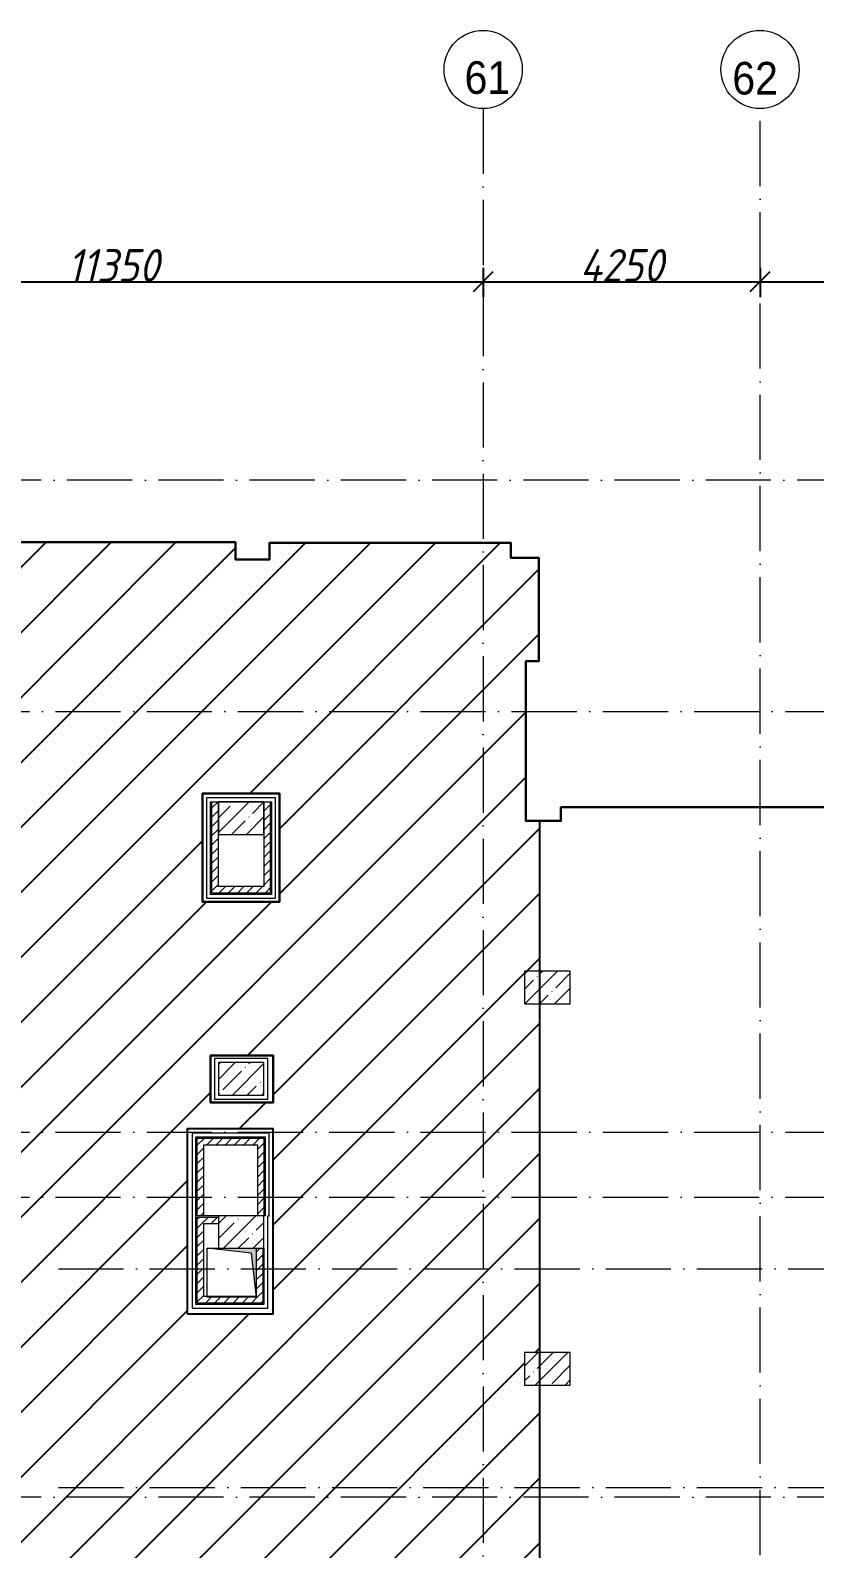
# Model space of a CAD drawing. Header units: millimetres. Extents: x -81576 to 1046824, y -248937 to 691537.
# Drawn here: x 799384 to 811420, y 444276 to 467566 of the extents above; entities that cross this region are included whole.
import ezdxf

# ---------------------------------------------------------------- set-up
doc = ezdxf.new("R2010")
doc.units = ezdxf.units.MM
doc.linetypes.add('50_200_ШТРИХ_1Т_ш5_п1_п1_', pattern=[1400, 1000, -200, 0, -200])
doc.layers.add('5.1) СКБ потолок', color=160, linetype='Continuous')
doc.layers.add('5.2) Окраска потолок', color=7, linetype='Continuous')
for name, color, linetype, lineweight in [('A-ANNO-DIMS', 7, 'Continuous', 9), ('A-WALL', 7, 'Continuous', 5), ('A-WALL-FNSH-1', 7, 'Continuous', 5), ('I-WALL', 7, 'Continuous', 5), ('S-COLS', 7, 'Continuous', 9), ('S-COLS-1', 7, 'Continuous', 5)]:
    doc.layers.add(name, color=color, linetype=linetype, lineweight=lineweight)
for name, color, linetype, lineweight, true_color in [('A-DETL-7', 7, 'Continuous', 20, 0x01a6fe), ('I-WALL-15', 7, 'Continuous', 5, 0x787878), ('M-EQPM-1', 7, 'Continuous', 9, 0xaaaaaa), ('M-EQPM-2', 7, 'Continuous', 9, 0xe2e2e2), ('Оси-1', 7, 'Continuous', 20, 0xaaaaaa), ('Оси-2', 7, 'Continuous', 9, 0xaaaaaa), ('Оси-3', 7, '50_200_ШТРИХ_1Т_ш5_п1_п1_', 9, 0xaaaaaa)]:
    doc.layers.add(name, color=color, linetype=linetype, lineweight=lineweight, true_color=true_color)
doc.styles.add('Arial', font='arial.ttf', dxfattribs={"width": 0.9, "height": 500})
doc.styles.add('ISOCPEUR_I_1', font='isocpeui.ttf', dxfattribs={"width": 0.9, "height": 500})
doc.dimstyles.new('ISO-2_5_0_9К_БОЛЬШОЙ', dxfattribs={"dimscale": 304.8, "dimtxt": 497.990588, "dimasz": 0.984252, "dimexe": 0.787402, "dimexo": 0, "dimgap": 0, "dimtad": 1, "dimdec": 0, "dimzin": 0, "dimdsep": 46, "dimtxsty": 'ISOCPEUR_I_1', "dimblk1": 'OBLIQUE', "dimblk2": 'OBLIQUE', "dimsah": 1, "dimcen": 0.09, "dimdle": 0.787402, "dimazin": 0, "dimtfac": 1, "dimtdec": 4, "dimtix": 1, "dimtmove": 0, "dimatfit": 3, "dimfxl": 1, "dimtvp": 1, "dimtolj": 1, "dimtzin": 0, "dimarcsym": 2})
pattern_1 = [(0, (713719.21, 373552.26), (406.4, 101.6), [6.706, -298.094, 6.706, -298.094, -1625.6]), (0, (713719.21, 373552.26), (406.4, 101.6), [-609.6, 6.706, -602.894, 6.706, -298.094, -711.2]), (0, (713719.21, 373552.26), (406.4, 101.6), [-1524, 6.706, -196.494, 6.706, -501.294]), (120, (713871.61, 373603.06), (-291.18818, 301.15272), [6.706, -298.094, 6.706, -298.094, -1625.6]), (120, (713871.61, 373603.06), (-291.18818, 301.15272), [-609.6, 6.706, -602.894, 6.706, -298.094, -711.2]), (120, (713871.61, 373603.06), (-291.18818, 301.15272), [-1524, 6.706, -196.494, 6.706, -501.294]), (240, (713922.41, 373806.26), (-115.21182, -402.75272), [6.706, -298.094, 6.706, -298.094, -1625.6]), (240, (713922.41, 373806.26), (-115.21182, -402.75272), [-609.6, 6.706, -602.894, 6.706, -298.094, -711.2]), (240, (713922.41, 373806.26), (-115.21182, -402.75272), [-1524, 6.706, -196.494, 6.706, -501.294])]
pattern_2 = [(45, (713719.21, 373552.26), (-70.71068, 70.71068), [])]

# ---------------------------------------------------------------- blocks, each defined once
blk = doc.blocks.new('BSC_Колонна _Прямоугольная - 500х700-V306-АИ_План этажа_Стены_2')
at = {"layer": 'S-COLS-1'}
h = blk.add_hatch(dxfattribs=at)
h.set_pattern_fill('FP_175', color=256, style=0, pattern_type=2)
h.set_pattern_definition([(315, (-73481.04, 93600), (228.0985, 228.0985), []), (315, (-73481.04, 93371.9), (228.0985, 228.0985), [403.225, -80.645, 6.706, -73.939])])
h.paths.add_polyline_path([(-250, 350), (-250, -350), (250, -350), (250, 350)])
for p, q in [((250, 350), (-250, 350)), ((-250, 350), (-250, -350)), ((250, -350), (250, 350)), ((-250, -350), (250, -350))]:
    blk.add_line(p, q, dxfattribs=at)
blk = doc.blocks.new('BSC_Колонна _Прямоугольная - 500х700-V309-АИ_План этажа_Стены_2')
at = {"layer": 'S-COLS-1'}
h = blk.add_hatch(dxfattribs=at)
h.set_pattern_fill('FP_178', color=256, style=0, pattern_type=2)
h.set_pattern_definition([(315, (-79331.04, 93600), (228.0985, 228.0985), []), (315, (-79331.04, 93371.9), (228.0985, 228.0985), [403.225, -80.645, 6.706, -73.939])])
h.paths.add_polyline_path([(-250, 350), (-250, -350), (250, -350), (250, 350)])
for p, q in [((250, 350), (-250, 350)), ((-250, 350), (-250, -350)), ((250, -350), (250, 350)), ((-250, -350), (250, -350))]:
    blk.add_line(p, q, dxfattribs=at)
blk = doc.blocks.new('BSC_Колонна _Прямоугольная - 500х700-V362-АИ_План этажа_Стены_2')
at = {"layer": 'S-COLS-1'}
h = blk.add_hatch(dxfattribs=at)
h.set_pattern_fill('FP_221', color=256, style=0, pattern_type=2)
h.set_pattern_definition([(315, (-75580.7, 88900), (228.0985, 228.0985), []), (315, (-75580.7, 88671.9), (228.0985, 228.0985), [403.225, -80.645, 6.706, -73.939])])
h.paths.add_polyline_path([(-250, 350), (-250, -350), (250, -350), (250, 350)])
for p, q in [((250, 350), (-250, 350)), ((250, -350), (250, 350)), ((-250, -230), (-250, -350)), ((-250, -350), (250, -350))]:
    blk.add_line(p, q, dxfattribs=at)
blk = doc.blocks.new('BSC_Колонна _Прямоугольная - 500х700-V363-АИ_План этажа_Стены_2')
at = {"layer": 'S-COLS-1'}
h = blk.add_hatch(dxfattribs=at)
h.set_pattern_fill('FP_222', color=256, style=0, pattern_type=2)
h.set_pattern_definition([(315, (-77930.7, 88900), (228.0985, 228.0985), []), (315, (-77930.7, 88671.9), (228.0985, 228.0985), [403.225, -80.645, 6.706, -73.939])])
h.paths.add_polyline_path([(-250, 350), (-250, -350), (250, -350), (250, 350)])
for p, q in [((250, 350), (-250, 350)), ((-250, 350), (-250, -350)), ((250, -350), (250, 350)), ((-250, -350), (250, -350))]:
    blk.add_line(p, q, dxfattribs=at)
blk = doc.blocks.new('Канал вертикальный прямоугольный - Шахта - значок проема-24087406-АИ_План этажа_Стены_2')
at = {"layer": 'M-EQPM-2'}
blk.add_hatch(color=256, dxfattribs=at).paths.add_polyline_path([(375, 375), (-375, 375), (-375, -375), (-300, 300)])
at = {"layer": 'M-EQPM-1'}
for p, q in [((-375, -375), (-375, 375)), ((-375, 375), (375, 375)), ((-300, 300), (-375, -375)), ((-300, 300), (375, 375)), ((375, 375), (375, -375)), ((375, -375), (-375, -375))]:
    blk.add_line(p, q, dxfattribs=at)
blk = doc.blocks.new('Ось сетки - Круг_Ø6_00__ISO-2_5_0_9K_-17386508-АИ_План этажа_Стены_3')
at = {"layer": 'Оси-1'}
blk.add_circle((0, 0), 3, dxfattribs=at)
blk = doc.blocks.new('_Oblique')
at = {"color": 0, "linetype": 'ByBlock', "lineweight": -2}
blk.add_line((-0.5, -0.5), (0.5, 0.5), dxfattribs=at)
blk = doc.blocks.new('*D2523')
at = {"layer": 'A-ANNO-DIMS', "color": 0, "lineweight": -2, "transparency": 16777216}
for p, q in [((794742, 463711), (806572, 463711)), ((794982, 463923), (794982, 463471)), ((806332, 463923), (806332, 463471))]:
    blk.add_line(p, q, dxfattribs=at)
at = {"layer": 'Defpoints', "color": 0, "transparency": 16777216}
for p in [(794982, 463923), (806332, 463923), (806332, 463711)]:
    blk.add_point(p, dxfattribs=at)
at = {"layer": 'A-ANNO-DIMS', "color": 0, "lineweight": -2, "transparency": 16777216, "xscale": 300, "yscale": 300, "zscale": 300, "rotation": 180}
blk.add_blockref('_Oblique', (794982, 463711), dxfattribs=at)
at = {"layer": 'A-ANNO-DIMS', "color": 0, "lineweight": -2, "transparency": 16777216, "xscale": 300, "yscale": 300, "zscale": 300}
blk.add_blockref('_Oblique', (806332, 463711), dxfattribs=at)
at = {"layer": 'A-ANNO-DIMS', "color": 0, "transparency": 16777216, "insert": (800657, 463961), "char_height": 500, "width": 1666.35, "attachment_point": 5, "style": 'ISOCPEUR_I_1'}
blk.add_mtext('\\A1;11350', dxfattribs=at)
blk = doc.blocks.new('*D2524')
at = {"layer": 'A-ANNO-DIMS', "color": 0, "lineweight": -2, "transparency": 16777216}
for p, q in [((806092, 463711), (810822, 463711)), ((806332, 463923), (806332, 463471)), ((810582, 463923), (810582, 463471))]:
    blk.add_line(p, q, dxfattribs=at)
at = {"layer": 'Defpoints', "color": 0, "transparency": 16777216}
for p in [(806332, 463923), (810582, 463923), (810582, 463711)]:
    blk.add_point(p, dxfattribs=at)
at = {"layer": 'A-ANNO-DIMS', "color": 0, "lineweight": -2, "transparency": 16777216, "xscale": 300, "yscale": 300, "zscale": 300, "rotation": 180}
blk.add_blockref('_Oblique', (806332, 463711), dxfattribs=at)
at = {"layer": 'A-ANNO-DIMS', "color": 0, "lineweight": -2, "transparency": 16777216, "xscale": 300, "yscale": 300, "zscale": 300}
blk.add_blockref('_Oblique', (810582, 463711), dxfattribs=at)
at = {"layer": 'A-ANNO-DIMS', "color": 0, "transparency": 16777216, "insert": (808457, 463961), "char_height": 500, "width": 1562.92, "attachment_point": 5, "style": 'ISOCPEUR_I_1'}
blk.add_mtext('\\A1;4250', dxfattribs=at)
blk = doc.blocks.new('*D2525')
at = {"layer": 'A-ANNO-DIMS', "color": 0, "lineweight": -2, "transparency": 16777216}
for p, q in [((810342, 463711), (814972, 463711)), ((810582, 463923), (810582, 463471)), ((814732, 463923), (814732, 463471))]:
    blk.add_line(p, q, dxfattribs=at)
at = {"layer": 'Defpoints', "color": 0, "transparency": 16777216}
for p in [(810582, 463923), (814732, 463923), (814732, 463711)]:
    blk.add_point(p, dxfattribs=at)
at = {"layer": 'A-ANNO-DIMS', "color": 0, "lineweight": -2, "transparency": 16777216, "xscale": 300, "yscale": 300, "zscale": 300, "rotation": 180}
blk.add_blockref('_Oblique', (810582, 463711), dxfattribs=at)
at = {"layer": 'A-ANNO-DIMS', "color": 0, "lineweight": -2, "transparency": 16777216, "xscale": 300, "yscale": 300, "zscale": 300}
blk.add_blockref('_Oblique', (814732, 463711), dxfattribs=at)
at = {"layer": 'A-ANNO-DIMS', "color": 0, "transparency": 16777216, "insert": (812657, 463961), "char_height": 500, "width": 1448, "attachment_point": 5, "style": 'ISOCPEUR_I_1'}
blk.add_mtext('\\A1;4150', dxfattribs=at)

msp = doc.modelspace()

# ---------------------------------------------------------------- hatches: boundary and pattern name
at = {"layer": '5.1) СКБ потолок', "transparency": 33554687}
h = msp.add_hatch(dxfattribs=at)
h.set_pattern_fill('ANSI31', color=256, scale=222)
h.paths.add_polyline_path([(807201.9, 446783.3), (806969.2, 446783.3), (806969.2, 447283.3), (807201.9, 447283.3), (807201.9, 452633.3), (806969.2, 452633.3), (806969.2, 453133.3), (807201.9, 453133.3), (807201.9, 455439.2), (806985.1, 455439.2), (806985.1, 457889.2), (807005.1, 457889.2), (807185.1, 457889.2), (807185.1, 459476.2), (806985.1, 459476.2), (806755.1, 459476.2), (806755.1, 459706.2), (803055.1, 459706.2), (803055.1, 459450.2), (802531.1, 459450.2), (802531.1, 459713.2), (797181.1, 459713.2), (797181.1, 456496.2), (797311.1, 456496.2), (797311.1, 455956.2), (797176.1, 455956.2), (797176.1, 452375.2), (797306.1, 452375.2), (797306.1, 451850.2), (797293.1, 451850.2), (797163.1, 451850.2), (797163.1, 450024.2), (797293.1, 450024.2), (797293.1, 449499.2), (797163.1, 449499.2), (797163.1, 446539.2), (795010.1, 446539.2), (795010.1, 441409.2), (791930.1, 441409.2), (791930.1, 440674.2), (791193.1, 440674.2), (791193.1, 441259.2), (788249.1, 441259.2), (788249.1, 438466.2), (803022.1, 438466.2), (803022.1, 428940.3), (806426.9, 428940.3), (806426.9, 429340.3), (807201.9, 429340.3), (807201.9, 434683.3), (806969.2, 434683.3), (806969.2, 435183.3), (806969.2, 435208.3), (807201.9, 435208.3), (807201.9, 437683.3), (806969.2, 437683.3), (806969.2, 438183.3), (806969.2, 438203.3), (807201.9, 438203.3), (807201.9, 443433.3), (806969.2, 443433.3), (806969.2, 443933.3), (807201.9, 443933.3)])
h.paths.add_polyline_path([(801895.3, 444086.5), (803335.3, 444086.5), (803335.3, 443533.3), (805175.3, 443533.3), (805175.3, 442346.5), (803335.3, 442346.5), (801895.3, 442346.5)], flags=0)
h.paths.add_polyline_path([(801895.3, 444086.5), (803335.3, 444086.5), (803335.3, 443533.3), (805175.3, 443533.3), (805175.3, 442346.5), (801895.3, 442346.5)], flags=16)
h.paths.add_polyline_path([(801979.2, 443993), (803229.2, 443993), (803229.2, 443443.3), (805089.2, 443443.3), (805089.2, 442453), (801979.2, 442453)], flags=0)
h.paths.add_polyline_path([(802039.2, 443933), (802268.2, 443933), (802269.2, 443933), (802969.2, 443933), (803049.2, 443933), (803169.2, 443933), (803169.2, 443873), (803169.2, 443383.3), (805029.2, 443383.3), (805029.2, 442513), (802039.2, 442513)], flags=0)
h.paths.add_polyline_path([(802969.2, 443813), (803049.2, 443813), (803049.2, 442633), (802159.2, 442633), (802159.2, 443813), (802268.2, 443813), (802268.2, 443933), (802269.2, 443933), (802269.2, 443433), (802969.2, 443433)], flags=0)
h.paths.add_polyline_path([(797335.7, 444032.3), (797335.7, 443312.3), (796415.7, 443312.3), (796415.7, 444032.3)], flags=16)
h.paths.add_polyline_path([(797219.2, 443933), (797219.2, 443433), (796519.2, 443433), (796519.2, 443933)], flags=0)
h.paths.add_polyline_path([(801790.6, 447876.6), (801790.6, 450714.2), (803108.7, 450714.2), (803108.7, 447876.6)], flags=16)
h.paths.add_polyline_path([(803149.2, 443263.3), (803169.2, 443263.3), (804909.2, 443263.3), (804909.2, 442633), (803169.2, 442633), (803149.2, 442633)], flags=0)
h.paths.add_polyline_path([(801865.4, 447963.3), (801865.4, 450651.6), (803049.2, 450651.6), (803049.2, 449383), (803029.2, 447963.3)], flags=0)
h.paths.add_polyline_path([(801925.4, 448023.3), (801925.4, 449363), (801925.4, 450591.6), (801945.4, 450591.6), (802989.2, 450591.6), (802989.2, 450571.6), (802989.2, 449383), (802969.2, 448883), (802969.2, 448023.3)], flags=0)
h.paths.add_polyline_path([(801925.4, 449383), (801925.4, 449363), (801945.4, 449363), (801945.4, 449383)], flags=0)
h.paths.add_polyline_path([(802969.2, 450571.6), (802969.2, 449383), (802989.2, 449383), (802989.2, 450471.6)], flags=0)
h.paths.add_polyline_path([(802849.2, 448883), (802849.2, 448133), (802099.2, 448133), (802045.4, 448143.3), (802045.4, 449263), (802269.2, 449263), (802269.2, 448883)], flags=0)
h.paths.add_polyline_path([(802269.2, 440633), (802969.2, 440633), (802969.2, 440133), (802269.2, 440133)], flags=16)
h.paths.add_polyline_path([(797474.2, 440733), (797474.2, 439213), (795954.2, 439213), (795954.2, 440733)], flags=16)
h.paths.add_polyline_path([(797399.2, 440693), (797399.2, 439253), (796014.2, 439253), (796014.2, 440693)], flags=0)
h.paths.add_polyline_path([(797339.2, 440633), (797339.2, 439313), (796094.2, 439313), (796074.2, 439313), (796074.2, 440573), (796074.2, 440633), (796519.2, 440633), (797219.2, 440633)], flags=0)
h.paths.add_polyline_path([(796094.2, 439333), (796094.2, 440573), (796194.2, 440573), (796194.2, 440613), (796459.2, 440613), (796459.2, 440513), (796194.2, 440513), (796194.2, 439433), (796194.2, 439333)], flags=0)
h.paths.add_polyline_path([(802148.7, 451121.6), (802148.7, 451841.6), (803108.7, 451841.6), (803108.7, 451121.6)], flags=16)
h.paths.add_polyline_path([(802209.2, 451173), (802209.2, 451793), (803029.2, 451793), (803029.2, 451173)], flags=0)
h.paths.add_polyline_path([(802269.2, 451233), (802269.2, 451733), (802969.2, 451733), (802969.2, 451233)], flags=0)
h.paths.add_polyline_path([(802024.6, 454200.5), (802024.6, 455860.5), (803204.6, 455860.5), (803204.6, 454200.5)], flags=16)
h.paths.add_polyline_path([(802089.2, 454253), (802089.2, 455793), (803145.9, 455793), (803145.9, 454253)], flags=0)
h.paths.add_polyline_path([(802149.2, 454313), (802149.2, 455733), (803085.9, 455733), (803085.9, 454313)], flags=0)
h.paths.add_polyline_path([(802269.2, 454433), (802269.2, 455733), (802969.2, 455733), (802969.2, 455233), (802965.9, 454433)], flags=0)
at = {"layer": '5.2) Окраска потолок', "transparency": 33554687}
h = msp.add_hatch(dxfattribs=at)
h.set_pattern_fill('ANSI31', color=256, scale=222)
h.paths.add_polyline_path([(807201.9, 446783.3), (806969.2, 446783.3), (806969.2, 447283.3), (807201.9, 447283.3), (807201.9, 452633.3), (806969.2, 452633.3), (806969.2, 453133.3), (807201.9, 453133.3), (807201.9, 455439.2), (806985.1, 455439.2), (806985.1, 457889.2), (807005.1, 457889.2), (807185.1, 457889.2), (807185.1, 459476.2), (806985.1, 459476.2), (806755.1, 459476.2), (806755.1, 459706.2), (803055.1, 459706.2), (803055.1, 459450.2), (802531.1, 459450.2), (802531.1, 459713.2), (797181.1, 459713.2), (797181.1, 456496.2), (797311.1, 456496.2), (797311.1, 455956.2), (797176.1, 455956.2), (797176.1, 452375.2), (797306.1, 452375.2), (797306.1, 451850.2), (797293.1, 451850.2), (797163.1, 451850.2), (797163.1, 450024.2), (797293.1, 450024.2), (797293.1, 449499.2), (797163.1, 449499.2), (797163.1, 446539.2), (795010.1, 446539.2), (795010.1, 441409.2), (791930.1, 441409.2), (791930.1, 440674.2), (791193.1, 440674.2), (791193.1, 441259.2), (788249.1, 441259.2), (788249.1, 438466.2), (803022.1, 438466.2), (803022.1, 428940.3), (806426.9, 428940.3), (806426.9, 429340.3), (807201.9, 429340.3), (807201.9, 434683.3), (806969.2, 434683.3), (806969.2, 435183.3), (806969.2, 435208.3), (807201.9, 435208.3), (807201.9, 437683.3), (806969.2, 437683.3), (806969.2, 438183.3), (806969.2, 438203.3), (807201.9, 438203.3), (807201.9, 443433.3), (806969.2, 443433.3), (806969.2, 443933.3), (807201.9, 443933.3)])
h.paths.add_polyline_path([(801895.3, 444086.5), (803335.3, 444086.5), (803335.3, 443533.3), (805175.3, 443533.3), (805175.3, 442346.5), (803335.3, 442346.5), (801895.3, 442346.5)], flags=0)
h.paths.add_polyline_path([(801895.3, 444086.5), (803335.3, 444086.5), (803335.3, 443533.3), (805175.3, 443533.3), (805175.3, 442346.5), (801895.3, 442346.5)], flags=16)
h.paths.add_polyline_path([(801979.2, 443993), (803229.2, 443993), (803229.2, 443443.3), (805089.2, 443443.3), (805089.2, 442453), (801979.2, 442453)], flags=0)
h.paths.add_polyline_path([(802039.2, 443933), (802268.2, 443933), (802269.2, 443933), (802969.2, 443933), (803049.2, 443933), (803169.2, 443933), (803169.2, 443873), (803169.2, 443383.3), (805029.2, 443383.3), (805029.2, 442513), (802039.2, 442513)], flags=0)
h.paths.add_polyline_path([(802969.2, 443813), (803049.2, 443813), (803049.2, 442633), (802159.2, 442633), (802159.2, 443813), (802268.2, 443813), (802268.2, 443933), (802269.2, 443933), (802269.2, 443433), (802969.2, 443433)], flags=0)
h.paths.add_polyline_path([(797335.7, 444032.3), (797335.7, 443312.3), (796415.7, 443312.3), (796415.7, 444032.3)], flags=16)
h.paths.add_polyline_path([(797219.2, 443933), (797219.2, 443433), (796519.2, 443433), (796519.2, 443933)], flags=0)
h.paths.add_polyline_path([(801790.6, 447876.6), (801790.6, 450714.2), (803108.7, 450714.2), (803108.7, 447876.6)], flags=16)
h.paths.add_polyline_path([(803149.2, 443263.3), (803169.2, 443263.3), (804909.2, 443263.3), (804909.2, 442633), (803169.2, 442633), (803149.2, 442633)], flags=0)
h.paths.add_polyline_path([(801865.4, 447963.3), (801865.4, 450651.6), (803049.2, 450651.6), (803049.2, 449383), (803029.2, 447963.3)], flags=0)
h.paths.add_polyline_path([(801925.4, 448023.3), (801925.4, 449363), (801925.4, 450591.6), (801945.4, 450591.6), (802989.2, 450591.6), (802989.2, 450571.6), (802989.2, 449383), (802969.2, 448883), (802969.2, 448023.3)], flags=0)
h.paths.add_polyline_path([(801925.4, 449383), (801925.4, 449363), (801945.4, 449363), (801945.4, 449383)], flags=0)
h.paths.add_polyline_path([(802969.2, 450571.6), (802969.2, 449383), (802989.2, 449383), (802989.2, 450471.6)], flags=0)
h.paths.add_polyline_path([(802849.2, 448883), (802849.2, 448133), (802099.2, 448133), (802045.4, 448143.3), (802045.4, 449263), (802269.2, 449263), (802269.2, 448883)], flags=0)
h.paths.add_polyline_path([(802269.2, 440633), (802969.2, 440633), (802969.2, 440133), (802269.2, 440133)], flags=16)
h.paths.add_polyline_path([(797474.2, 440733), (797474.2, 439213), (795954.2, 439213), (795954.2, 440733)], flags=16)
h.paths.add_polyline_path([(797399.2, 440693), (797399.2, 439253), (796014.2, 439253), (796014.2, 440693)], flags=0)
h.paths.add_polyline_path([(797339.2, 440633), (797339.2, 439313), (796094.2, 439313), (796074.2, 439313), (796074.2, 440573), (796074.2, 440633), (796519.2, 440633), (797219.2, 440633)], flags=0)
h.paths.add_polyline_path([(796094.2, 439333), (796094.2, 440573), (796194.2, 440573), (796194.2, 440613), (796459.2, 440613), (796459.2, 440513), (796194.2, 440513), (796194.2, 439433), (796194.2, 439333)], flags=0)
h.paths.add_polyline_path([(802148.7, 451121.6), (802148.7, 451841.6), (803108.7, 451841.6), (803108.7, 451121.6)], flags=16)
h.paths.add_polyline_path([(802209.2, 451173), (802209.2, 451793), (803029.2, 451793), (803029.2, 451173)], flags=0)
h.paths.add_polyline_path([(802269.2, 451233), (802269.2, 451733), (802969.2, 451733), (802969.2, 451233)], flags=0)
h.paths.add_polyline_path([(802024.6, 454200.5), (802024.6, 455860.5), (803204.6, 455860.5), (803204.6, 454200.5)], flags=16)
h.paths.add_polyline_path([(802089.2, 454253), (802089.2, 455793), (803145.9, 455793), (803145.9, 454253)], flags=0)
h.paths.add_polyline_path([(802149.2, 454313), (802149.2, 455733), (803085.9, 455733), (803085.9, 454313)], flags=0)
h.paths.add_polyline_path([(802269.2, 454433), (802269.2, 455733), (802969.2, 455733), (802969.2, 455233), (802965.9, 454433)], flags=0)
at = {"layer": 'I-WALL', "true_color": 0x000000}
h = msp.add_hatch(dxfattribs=at)
h.set_pattern_fill('FP_4', color=18, style=0, pattern_type=2)
h.set_pattern_definition(pattern_2)
h.paths.add_polyline_path([(802269.2, 454433), (802269.2, 455733), (802169.2, 455733), (802169.2, 454433)])
h = msp.add_hatch(dxfattribs=at)
h.set_pattern_fill('FP_4', color=18, style=0, pattern_type=2)
h.set_pattern_definition(pattern_2)
h.paths.add_polyline_path([(803065.9, 454333), (803065.9, 455733), (802965.9, 455733), (802965.9, 454333)])
h = msp.add_hatch(dxfattribs=at)
h.set_pattern_fill('FP_4', color=18, style=0, pattern_type=2)
h.set_pattern_definition(pattern_2)
h.paths.add_polyline_path([(802965.9, 454333), (802965.9, 454433), (802169.2, 454433), (802169.2, 454333)])
h = msp.add_hatch(dxfattribs=at)
h.set_pattern_fill('FP_4', color=18, style=0, pattern_type=2)
h.set_pattern_definition(pattern_2)
h.paths.add_polyline_path([(801945.4, 449383), (802045.4, 449383), (802045.4, 450571.6), (801945.4, 450571.6), (801945.4, 449547.1)])
h = msp.add_hatch(dxfattribs=at)
h.set_pattern_fill('FP_4', color=18, style=0, pattern_type=2)
h.set_pattern_definition(pattern_2)
h.paths.add_polyline_path([(802869.2, 450471.6), (802969.2, 450471.6), (802969.2, 450571.6), (802045.4, 450571.6), (802045.4, 450471.6)])
h = msp.add_hatch(dxfattribs=at)
h.set_pattern_fill('FP_4', color=18, style=0, pattern_type=2)
h.set_pattern_definition(pattern_2)
h.paths.add_polyline_path([(802969.2, 449383), (802969.2, 450471.6), (802869.2, 450471.6), (802869.2, 449383)])
h = msp.add_hatch(dxfattribs=at)
h.set_pattern_fill('FP_4', color=18, style=0, pattern_type=2)
h.set_pattern_definition(pattern_2)
h.paths.add_polyline_path([(802269.2, 449263), (802269.2, 449363), (801945.4, 449363), (801945.4, 449263), (802045.4, 449263)])
h = msp.add_hatch(dxfattribs=at)
h.set_pattern_fill('FP_4', color=18, style=0, pattern_type=2)
h.set_pattern_definition(pattern_2)
h.paths.add_polyline_path([(801945.4, 448043.3), (802045.4, 448043.3), (802045.4, 449263), (801945.4, 449263), (801945.4, 448123.2)])
h = msp.add_hatch(dxfattribs=at)
h.set_pattern_fill('FP_4', color=18, style=0, pattern_type=2)
h.set_pattern_definition(pattern_2)
h.paths.add_polyline_path([(802949.2, 448143.3), (802949.2, 448883), (802849.2, 448883), (802849.2, 448143.3)])
h = msp.add_hatch(dxfattribs=at)
h.set_pattern_fill('FP_4', color=18, style=0, pattern_type=2)
h.set_pattern_definition(pattern_2)
h.paths.add_polyline_path([(802949.2, 448043.3), (802949.2, 448143.3), (802849.2, 448143.3), (802848.1, 448143.3), (802045.4, 448143.3), (802045.4, 448043.3)])
at = {"layer": 'I-WALL-15', "true_color": 0x000000}
h = msp.add_hatch(dxfattribs=at)
h.set_pattern_fill('FP_3', color=18, style=0, pattern_type=2)
h.set_pattern_definition(pattern_1)
h.paths.add_polyline_path([(802169.2, 454333), (802169.2, 455733), (802149.2, 455733), (802149.2, 454333)])
h = msp.add_hatch(dxfattribs=at)
h.set_pattern_fill('FP_3', color=18, style=0, pattern_type=2)
h.set_pattern_definition(pattern_1)
h.paths.add_polyline_path([(803085.9, 454313), (803085.9, 455733), (803065.9, 455733), (803065.9, 454313)])
h = msp.add_hatch(dxfattribs=at)
h.set_pattern_fill('FP_3', color=18, style=0, pattern_type=2)
h.set_pattern_definition(pattern_1)
h.paths.add_polyline_path([(802149.2, 454313), (803065.9, 454313), (803065.9, 454333), (802149.2, 454333)])
h = msp.add_hatch(dxfattribs=at)
h.set_pattern_fill('FP_3', color=18, style=0, pattern_type=2)
h.set_pattern_definition(pattern_1)
h.paths.add_polyline_path([(801945.4, 449383), (801945.4, 450591.6), (801925.4, 450591.6), (801925.4, 449383)])
h = msp.add_hatch(dxfattribs=at)
h.set_pattern_fill('FP_3', color=18, style=0, pattern_type=2)
h.set_pattern_definition(pattern_1)
h.paths.add_polyline_path([(802969.2, 450571.6), (802989.2, 450571.6), (802989.2, 450591.6), (801945.4, 450591.6), (801945.4, 450571.6), (802045.4, 450571.6)])
h = msp.add_hatch(dxfattribs=at)
h.set_pattern_fill('FP_3', color=18, style=0, pattern_type=2)
h.set_pattern_definition(pattern_1)
h.paths.add_polyline_path([(802989.2, 449383), (802989.2, 450571.6), (802969.2, 450571.6), (802969.2, 449383)])
h = msp.add_hatch(dxfattribs=at)
h.set_pattern_fill('FP_3', color=18, style=0, pattern_type=2)
h.set_pattern_definition(pattern_1)
h.paths.add_polyline_path([(802269.2, 449363), (802269.2, 449383), (801925.4, 449383), (801925.4, 449363), (801945.4, 449363)])
h = msp.add_hatch(dxfattribs=at)
h.set_pattern_fill('FP_3', color=18, style=0, pattern_type=2)
h.set_pattern_definition(pattern_1)
h.paths.add_polyline_path([(801945.4, 448023.3), (801945.4, 449363), (801925.4, 449363), (801925.4, 448023.3)])
h = msp.add_hatch(dxfattribs=at)
h.set_pattern_fill('FP_3', color=18, style=0, pattern_type=2)
h.set_pattern_definition(pattern_1)
h.paths.add_polyline_path([(802949.2, 448043.3), (802969.2, 448043.3), (802969.2, 448883), (802949.2, 448883), (802949.2, 448123.2)])
h = msp.add_hatch(dxfattribs=at)
h.set_pattern_fill('FP_3', color=18, style=0, pattern_type=2)
h.set_pattern_definition(pattern_1)
h.paths.add_polyline_path([(801945.4, 448023.3), (802969.2, 448023.3), (802969.2, 448043.3), (801945.4, 448043.3)])
at = {"layer": 'S-COLS-1', "true_color": 0x000000}
h = msp.add_hatch(dxfattribs=at)
h.set_pattern_fill('FP_1', color=18, style=0, pattern_type=2)
h.set_pattern_definition([(45, (713719.2, 373552.26), (-228.0985, 228.0985), []), (45, (713947.3, 373552.26), (-228.0985, 228.0985), [403.225, -80.645, 6.706, -73.939])])
h.paths.add_polyline_path([(802969.2, 455233), (802969.2, 455733), (802269.2, 455733), (802269.2, 455233)])

# ---------------------------------------------------------------- linework, layer by layer
at = {"color": 18, "lineweight": 30, "true_color": 0x000000}
msp.add_lwpolyline([(814497.1, 455649.2), (807525.1, 455649.2), (807525.1, 455439.2), (806985.1, 455439.2), (806985.1, 455439.2), (806985.1, 457889.2), (807005.1, 457889.2), (807185.1, 457889.2), (807185.1, 459476.2), (806985.1, 459476.2), (806755.1, 459476.2), (806755.1, 459706.2), (803055.1, 459706.2), (803055.1, 459450.2), (802531.1, 459450.2), (802531.1, 459713.2), (797181.1, 459713.2), (797181.1, 456496.2), (797311.1, 456496.2), (797311.1, 455956.2), (797176.1, 455956.2), (797176.1, 452375.2), (797177.1, 452375.2)], dxfattribs=at)
for points in [[(802024.6, 454200.5), (803204.6, 454200.5), (803204.6, 455860.5), (802024.6, 455860.5)], [(802148.7, 451121.6), (803108.7, 451121.6), (803108.7, 451841.6), (802148.7, 451841.6)]]:
    msp.add_lwpolyline(points, close=True)
msp.add_lwpolyline([(807201.9, 429340.3), (807201.9, 455439.2)])
at = {"layer": '5.1) СКБ потолок'}
for points in [[(802024.6, 455860.5), (803204.6, 455860.5), (803204.6, 454200.5), (802024.6, 454200.5)], [(802148.7, 451841.6), (803108.7, 451841.6), (803108.7, 451121.6), (802148.7, 451121.6)], [(801790.6, 447876.6), (803108.7, 447876.6), (803108.7, 450714.2), (801790.6, 450714.2)]]:
    msp.add_lwpolyline(points, close=True, dxfattribs=at)
at = {"layer": 'A-DETL-7', "color": 18, "true_color": 0x000000}
for p, q in [((802024.6, 455860.5), (803204.6, 455860.5)), ((802024.6, 454200.5), (802024.6, 455860.5)), ((803204.6, 455860.5), (803204.6, 454200.5)), ((803204.6, 454200.5), (802024.6, 454200.5)), ((802148.7, 451841.6), (803108.7, 451841.6)), ((802148.7, 451121.6), (802148.7, 451841.6)), ((803108.7, 451841.6), (803108.7, 451121.6)), ((803108.7, 451121.6), (802148.7, 451121.6)), ((801790.6, 450714.2), (803108.7, 450714.2)), ((801790.6, 447876.6), (801790.6, 450714.2)), ((803108.7, 450714.2), (803108.7, 447876.6)), ((803108.7, 447876.6), (801790.6, 447876.6))]:
    msp.add_line(p, q, dxfattribs=at)
at = {"layer": 'A-WALL', "color": 18, "true_color": 0x000000}
msp.add_line((802989.2, 450591.6), (802989.2, 450571.6), dxfattribs=at)
for points in [[(802089.2, 454253), (803145.9, 454253), (803145.9, 455793), (802089.2, 455793)], [(803065.9, 454313), (802149.2, 454313), (802149.2, 454333), (802149.2, 455733), (803085.9, 455733), (803085.9, 454313)], [(802209.2, 451173), (803029.2, 451173), (803029.2, 451793), (802209.2, 451793)], [(803049.2, 449383), (803049.2, 450651.6), (801865.4, 450651.6), (801865.4, 447963.3), (803029.2, 447963.3), (803029.2, 449383)]]:
    msp.add_lwpolyline(points, close=True, dxfattribs=at)
for points in [[(803065.9, 455733), (803065.9, 454333), (802169.2, 454333), (802169.2, 455733)], [(802269.2, 449383), (801925.4, 449383), (801925.4, 450591.6), (801945.4, 450591.6), (802989.2, 450591.6), (802989.2, 450571.6), (802989.2, 449383), (802989.2, 449383)], [(801945.4, 449383), (801945.4, 450571.6), (802969.2, 450571.6), (802969.2, 449383)], [(802989.2, 450471.6), (802989.2, 449383), (802969.2, 449383)], [(802969.2, 448883), (802969.2, 448023.3), (801925.4, 448023.3), (801925.4, 449363), (801925.4, 449383)], [(802949.2, 448883), (802949.2, 448043.3), (801945.4, 448043.3), (801945.4, 449363), (802269.2, 449363)]]:
    msp.add_lwpolyline(points, dxfattribs=at)
at = {"layer": 'A-WALL-FNSH-1', "color": 18, "true_color": 0x000000}
for points in [[(802965.9, 455733), (802965.9, 454433), (802269.2, 454433), (802269.2, 455733), (802269.2, 455233), (802969.2, 455233), (802969.2, 455733), (802269.2, 455733)], [(802045.4, 449383), (802045.4, 450471.6), (802869.2, 450471.6), (802869.2, 449383)], [(802848.1, 448143.3), (802045.4, 448143.3), (802045.4, 449263), (802269.2, 449263)]]:
    msp.add_lwpolyline(points, dxfattribs=at)
at = {"layer": 'Оси-3'}
for p, q in [((806332.1, 466366.2), (806332.1, 423174.3)), ((810582.1, 423174.3), (810582.1, 466366.2)), ((821950.1, 460666.2), (780168.1, 460666.2)), ((780168.1, 457115.9), (821950.1, 457115.9)), ((780168.1, 450666.2), (821950.1, 450666.2)), ((780168.1, 449666.2), (821950.1, 449666.2)), ((799813.4, 448566.2), (821950.1, 448566.2)), ((799813.4, 445216.2), (821950.1, 445216.2)), ((821950.1, 445066.2), (780168.1, 445066.2))]:
    msp.add_line(p, q, dxfattribs=at)

# ---------------------------------------------------------------- block references
at = {"layer": 'M-EQPM-1', "color": 18, "true_color": 0x000000, "rotation": 269.9999999999989}
msp.add_blockref('Канал вертикальный прямоугольный - Шахта - значок проема-24087406-АИ_План этажа_Стены_2', (802474.2, 448508), dxfattribs=at)
at = {"layer": 'S-COLS', "rotation": 89.9999999999999}
for name, p in [('BSC_Колонна _Прямоугольная - 500х700-V309-АИ_План этажа_Стены_2', (807319.2, 452883.3)), ('BSC_Колонна _Прямоугольная - 500х700-V306-АИ_План этажа_Стены_2', (807319.2, 447033.3))]:
    msp.add_blockref(name, p, dxfattribs=at)
at = {"layer": 'S-COLS', "color": 18, "true_color": 0x000000, "rotation": 89.9999999999999}
for name, p in [('BSC_Колонна _Прямоугольная - 500х700-V363-АИ_План этажа_Стены_2', (802619.2, 451483)), ('BSC_Колонна _Прямоугольная - 500х700-V362-АИ_План этажа_Стены_2', (802619.2, 449133))]:
    msp.add_blockref(name, p, dxfattribs=at)
at = {"layer": 'Оси-1', "xscale": 199.9999999999999, "yscale": 199.9999999999999, "zscale": 199.9999999999999, "rotation": 180}
msp.add_blockref('Ось сетки - Круг_Ø6_00__ISO-2_5_0_9K_-17386508-АИ_План этажа_Стены_3', (806332.1, 466966.2), dxfattribs=at)
at = {"layer": 'Оси-1', "xscale": 199.9999999999999, "yscale": 199.9999999999999, "zscale": 199.9999999999999}
msp.add_blockref('Ось сетки - Круг_Ø6_00__ISO-2_5_0_9K_-17386508-АИ_План этажа_Стены_3', (810582.1, 466966.2), dxfattribs=at)

# ---------------------------------------------------------------- texts
at = {"layer": 'Оси-2', "char_height": 500, "width": 702, "attachment_point": 5, "line_spacing_factor": 0.936439, "style": 'Arial'}
for s, insert in [('\\pxqc,t4.572,9.144,13.716,18.288,22.86,27.432,32.004,36.576,41.148,45.72,50.292,54.864,59.436,64.008,68.58,73.152,77.724,82.296,86.868,91.44,96.012,100.584,105.156,109.728,114.3,118.872,123.444,128.016,132.588,137.16,141.732,146.304;{61}', (806397.3, 466839)), ('\\pxqc,t4.572,9.144,13.716,18.288,22.86,27.432,32.004,36.576,41.148,45.72,50.292,54.864,59.436,64.008,68.58,73.152,77.724,82.296,86.868,91.44,96.012,100.584,105.156,109.728,114.3,118.872,123.444,128.016,132.588,137.16,141.732,146.304;{62}', (810506.2, 466828.7))]:
    msp.add_mtext(s, dxfattribs=dict(at, insert=insert))

# ---------------------------------------------------------------- dimensions: what is measured, and where the dimension line sits
at = {"layer": 'A-ANNO-DIMS'}
for base, p1, p2, override, picture, middle in [((806332.1, 463710.5), (794982.1, 463922.6), (806332.1, 463922.6), {"dimpost": '<>', "dimfxl": 11350}, '*D2523', (800657.1, 463960.5)), ((810582.1, 463710.5), (806332.1, 463922.6), (810582.1, 463922.6), {"dimpost": '<>', "dimfxl": 4250}, '*D2524', (808457.1, 463960.5)), ((814732.1, 463710.5), (810582.1, 463922.6), (814732.1, 463922.6), {"dimpost": '<>', "dimfxl": 4150}, '*D2525', (812657.1, 463960.5))]:
    dim = msp.add_linear_dim(base=base, p1=p1, p2=p2, dimstyle='ISO-2_5_0_9К_БОЛЬШОЙ', override=override, dxfattribs=at)
    dim.commit()
    dim.dimension.update_dxf_attribs({"geometry": picture, "text_midpoint": middle})

doc.saveas('drawing.dxf')
